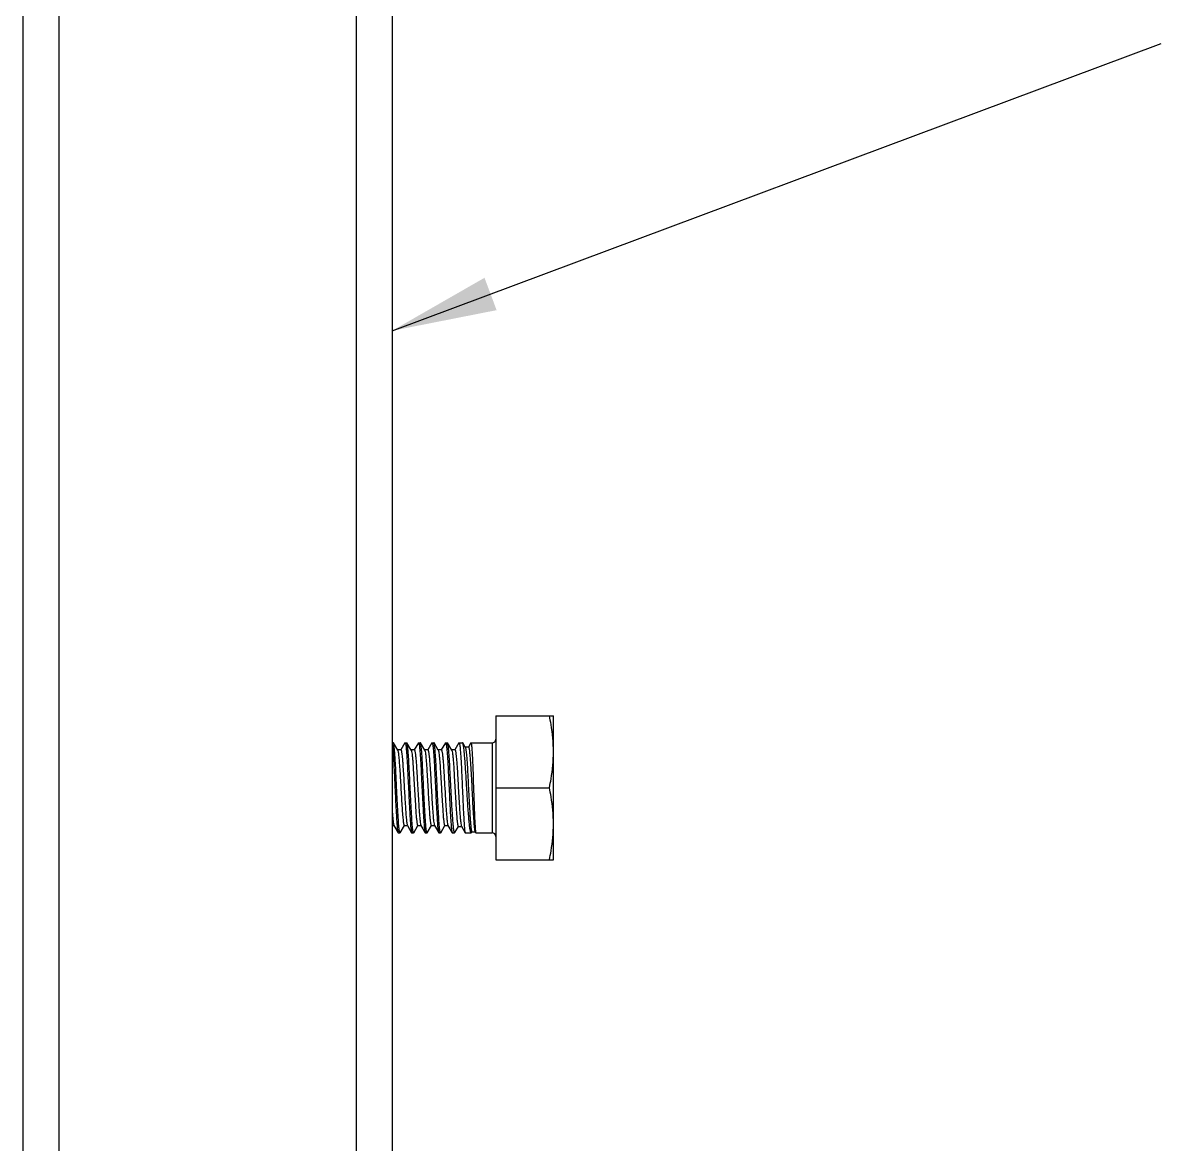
# Model space of a CAD drawing. Extents: x 1036631 to 1215829, y 649019 to 896649.
# Drawn here: x 1139699 to 1140782, y 798715 to 799782 of the extents above; entities that cross this region are included whole.
import ezdxf

# ---------------------------------------------------------------- set-up
doc = ezdxf.new("R2010")
doc.units = 0
doc.header["$LTSCALE"] = 1000
doc.header["$MEASUREMENT"] = 0
doc.styles.get("Standard").update_dxf_attribs({"font": 'gbenor.shx', "bigfont": 'gbcbig.shx'})
doc.dimstyles.get("Standard").update_dxf_attribs({"dimscale": 100, "dimtxt": 3.5, "dimasz": 1, "dimexe": 2.5, "dimexo": 3, "dimgap": 1.5, "dimtad": 1, "dimdec": 0, "dimzin": 0, "dimdsep": 46, "dimtxsty": 'Standard', "dimblk": 'ARCHTICK', "dimcen": 0.09, "dimadec": 0, "dimazin": 0, "dimtfac": 1, "dimtdec": 0, "dimtix": 1, "dimtmove": 2, "dimatfit": 3, "dimfxl": 1, "dimtolj": 1, "dimtzin": 0, "dimarcsym": 0})

# ---------------------------------------------------------------- blocks, each defined once
blk = doc.blocks.new('gfhhrryyfd')
at = {"linetype": 'Continuous'}
for p, q in [((3692961.7, -1749117), (3692961.7, -1751971.9)), ((3692996, -1749117), (3692996, -1751971.9)), ((3693278.8, -1749117), (3693278.8, -1751971.9)), ((3693313.1, -1749117), (3693313.1, -1751971.9)), ((3693411.7, -1750507.7), (3693411.7, -1750644.8)), ((3693411.7, -1750507.7), (3693466.6, -1750507.7)), ((3693466.6, -1750644.8), (3693466.6, -1750507.7)), ((3693313.1, -1750533.4), (3693314.2, -1750533.4)), ((3693325.3, -1750533.5), (3693325.5, -1750533.4)), ((3693325.5, -1750533.4), (3693327.1, -1750533.4)), ((3693327.2, -1750533.5), (3693327.1, -1750533.4)), ((3693338.2, -1750533.5), (3693338.3, -1750533.4)), ((3693338.3, -1750533.4), (3693339.9, -1750533.4)), ((3693340.1, -1750533.5), (3693339.9, -1750533.4)), ((3693351, -1750533.5), (3693351.2, -1750533.4)), ((3693351.2, -1750533.4), (3693352.8, -1750533.4)), ((3693353, -1750533.5), (3693352.8, -1750533.4)), ((3693363.9, -1750533.5), (3693364, -1750533.4)), ((3693364, -1750533.4), (3693365.7, -1750533.4)), ((3693365.9, -1750533.5), (3693365.7, -1750533.4)), ((3693376.7, -1750533.5), (3693376.9, -1750533.4)), ((3693376.9, -1750533.4), (3693380.1, -1750533.4)), ((3693380.4, -1750533.6), (3693380.1, -1750533.4)), ((3693388, -1750533.5), (3693385.7, -1750537.5)), ((3693388, -1750533.5), (3693388.1, -1750533.4)), ((3693388.1, -1750533.4), (3693408.3, -1750533.4)), ((3693408.3, -1750533.4), (3693408.3, -1750619.1)), ((3693318.4, -1750540.5), (3693314.4, -1750533.5)), ((3693321.4, -1750540.3), (3693318.3, -1750540.3)), ((3693325.3, -1750533.5), (3693321.3, -1750540.3)), ((3693331.3, -1750540.5), (3693327.2, -1750533.5)), ((3693334.3, -1750540.3), (3693331.2, -1750540.3)), ((3693338.2, -1750533.5), (3693334.2, -1750540.3)), ((3693344.1, -1750540.5), (3693340.1, -1750533.5)), ((3693347.2, -1750540.3), (3693344, -1750540.3)), ((3693351, -1750533.5), (3693347.1, -1750540.3)), ((3693357, -1750540.5), (3693353, -1750533.5)), ((3693360, -1750540.3), (3693356.9, -1750540.3)), ((3693357, -1750540.5), (3693357, -1750540.6)), ((3693363.9, -1750533.5), (3693359.9, -1750540.3)), ((3693369.9, -1750540.4), (3693365.9, -1750533.5)), ((3693372.9, -1750540.3), (3693369.8, -1750540.3)), ((3693376.7, -1750533.5), (3693372.8, -1750540.3)), ((3693382.7, -1750537.5), (3693380.4, -1750533.6)), ((3693385.8, -1750537.5), (3693382.7, -1750537.5)), ((3693382.7, -1750537.7), (3693382.7, -1750537.5)), ((3693385.7, -1750537.5), (3693385.7, -1750537.5)), ((3693411.7, -1750576.2), (3693462.7, -1750576.2)), ((3693313.1, -1750612.2), (3693314.9, -1750612.2)), ((3693314.8, -1750612), (3693318.9, -1750619)), ((3693318.9, -1750619), (3693319, -1750619.1)), ((3693319, -1750619.1), (3693320.6, -1750619.1)), ((3693320.8, -1750619), (3693320.6, -1750619.1)), ((3693320.8, -1750619), (3693324.8, -1750612.2)), ((3693324.7, -1750612.2), (3693327.8, -1750612.2)), ((3693327.7, -1750612), (3693331.7, -1750619)), ((3693331.7, -1750619), (3693331.9, -1750619.1)), ((3693331.9, -1750619.1), (3693333.5, -1750619.1)), ((3693333.7, -1750619), (3693333.5, -1750619.1)), ((3693333.7, -1750619), (3693337.6, -1750612.2)), ((3693337.5, -1750612.2), (3693340.6, -1750612.2)), ((3693340.5, -1750612), (3693344.6, -1750619)), ((3693344.6, -1750619), (3693344.7, -1750619.1)), ((3693344.7, -1750619.1), (3693346.4, -1750619.1)), ((3693346.5, -1750619), (3693346.4, -1750619.1)), ((3693346.5, -1750619), (3693350.5, -1750612.2)), ((3693350.4, -1750612.2), (3693353.5, -1750612.2)), ((3693353.4, -1750612), (3693357.4, -1750619)), ((3693357.4, -1750619), (3693357.6, -1750619.1)), ((3693357.6, -1750619.1), (3693359.2, -1750619.1)), ((3693359.4, -1750619), (3693359.2, -1750619.1)), ((3693359.4, -1750619), (3693363.3, -1750612.2)), ((3693363.2, -1750612.2), (3693366.3, -1750612.2)), ((3693366.1, -1750611.8), (3693366.2, -1750612)), ((3693366.2, -1750612), (3693370.3, -1750619)), ((3693370.3, -1750619), (3693370.5, -1750619.1)), ((3693370.5, -1750619.1), (3693372.6, -1750619.1)), ((3693372.8, -1750618.9), (3693372.6, -1750619.1)), ((3693372.8, -1750618.9), (3693376.2, -1750613.1)), ((3693376.1, -1750613.1), (3693379.2, -1750613.1)), ((3693379.1, -1750612.9), (3693382.7, -1750619)), ((3693382.7, -1750619), (3693382.8, -1750619.1)), ((3693382.8, -1750619.1), (3693388.3, -1750619.1)), ((3693388.6, -1750618.9), (3693388.3, -1750619.1)), ((3693388.6, -1750618.9), (3693389.1, -1750618.1)), ((3693389, -1750618.1), (3693392.1, -1750618.1)), ((3693392, -1750617.9), (3693392.7, -1750619)), ((3693392.7, -1750619), (3693392.8, -1750619.1)), ((3693392.8, -1750619.1), (3693408.3, -1750619.1)), ((3693411.7, -1750644.8), (3693466.6, -1750644.8))]:
    blk.add_line(p, q, dxfattribs=at)
for centre, start, end in [((3693408.3, -1750530), 270, 0), ((3693408.3, -1750622.5), 0, 90)]:
    blk.add_arc(centre, 3.43, start, end, dxfattribs=at)
for points, knots in [([(3693466.6, -1750542), (3693466.6, -1750533.3), (3693465.5, -1750521.8), (3693463.3, -1750510.5), (3693462.7, -1750507.7)], [0, 0, 0, 0, 0.749211, 1, 1, 1, 1]), ([(3693314.4, -1750533.5), (3693314.4, -1750533.5), (3693314.3, -1750533.4), (3693314.3, -1750533.4), (3693314.2, -1750533.4)], [0, 0, 0, 0, 0.33644, 1, 1, 1, 1]), ([(3693325.5, -1750533.4), (3693325.5, -1750533.4), (3693325.7, -1750533.5), (3693325.8, -1750534.1), (3693326.1, -1750535.3), (3693326.4, -1750537.3), (3693326.6, -1750540.1), (3693326.9, -1750543.6), (3693327.2, -1750547.7), (3693327.5, -1750552.4), (3693327.7, -1750555.7), (3693327.7, -1750557.4)], [0, 0, 0, 0, 0.007293, 0.021459, 0.073997, 0.159035, 0.275243, 0.420481, 0.591942, 0.786408, 1, 1, 1, 1]), ([(3693338.3, -1750533.4), (3693338.4, -1750533.4), (3693338.6, -1750533.7), (3693338.8, -1750534.3), (3693339, -1750535.4), (3693339.1, -1750536.8), (3693339.3, -1750538.6), (3693339.6, -1750541.7), (3693340, -1750546.3), (3693340.4, -1750552.7), (3693340.7, -1750560.1), (3693341.1, -1750568), (3693341.4, -1750573.5), (3693341.5, -1750576.2)], [0, 0, 0, 0, 0.006687, 0.021748, 0.045922, 0.079138, 0.121135, 0.17154, 0.295605, 0.446631, 0.618866, 0.805704, 1, 1, 1, 1]), ([(3693351.2, -1750533.4), (3693351.3, -1750533.4), (3693351.5, -1750533.7), (3693351.6, -1750534.3), (3693351.8, -1750535.4), (3693352, -1750536.8), (3693352.2, -1750538.6), (3693352.5, -1750541.7), (3693352.8, -1750546.3), (3693353.2, -1750552.7), (3693353.6, -1750560.1), (3693354, -1750568), (3693354.3, -1750573.5), (3693354.4, -1750576.2)], [0, 0, 0, 0, 0.006686, 0.021748, 0.045922, 0.079137, 0.121134, 0.171539, 0.2956, 0.446625, 0.618862, 0.805702, 1, 1, 1, 1]), ([(3693364, -1750533.4), (3693364.1, -1750533.4), (3693364.3, -1750533.7), (3693364.5, -1750534.3), (3693364.7, -1750535.4), (3693364.9, -1750536.8), (3693365.1, -1750538.6), (3693365.3, -1750541.7), (3693365.7, -1750546.3), (3693366.1, -1750552.7), (3693366.5, -1750560.1), (3693366.9, -1750568), (3693367.1, -1750573.5), (3693367.3, -1750576.2)], [0, 0, 0, 0, 0.006686, 0.021748, 0.045923, 0.079138, 0.121135, 0.171539, 0.295599, 0.446623, 0.618861, 0.805701, 1, 1, 1, 1]), ([(3693376.9, -1750533.4), (3693377, -1750533.4), (3693377.1, -1750533.7), (3693377.3, -1750534.3), (3693377.5, -1750535.4), (3693377.7, -1750536.8), (3693377.8, -1750538.6), (3693378.1, -1750541.7), (3693378.4, -1750546.3), (3693378.8, -1750552.7), (3693379.2, -1750560.1), (3693379.5, -1750568), (3693379.8, -1750573.5), (3693379.9, -1750576.2)], [0, 0, 0, 0, 0.006577, 0.021598, 0.045743, 0.078947, 0.120936, 0.171341, 0.295421, 0.446481, 0.618759, 0.805647, 1, 1, 1, 1]), ([(3693388.1, -1750533.4), (3693388.2, -1750533.4), (3693388.3, -1750533.8), (3693388.5, -1750534.3), (3693388.6, -1750535.4), (3693388.8, -1750536.8), (3693388.9, -1750538.6), (3693389.1, -1750541.7), (3693389.4, -1750546.3), (3693389.7, -1750552.7), (3693390, -1750560.1), (3693390.3, -1750568), (3693390.4, -1750573.5), (3693390.5, -1750576.2)], [0, 0, 0, 0, 0.006021, 0.020821, 0.044863, 0.078011, 0.119986, 0.170402, 0.294571, 0.445788, 0.618273, 0.805395, 1, 1, 1, 1]), ([(3693313.1, -1750534.9), (3693313.5, -1750536.8), (3693313.9, -1750541.9), (3693314.6, -1750551.1), (3693315.2, -1750563), (3693315.6, -1750571.7), (3693315.8, -1750576.2)], [0, 0, 0, 0, 0.140047, 0.370694, 0.667791, 1, 1, 1, 1]), ([(3693316.5, -1750557.4), (3693316.3, -1750554.4), (3693316.1, -1750550), (3693315.7, -1750544.4), (3693315.5, -1750541.1), (3693315.2, -1750538.2), (3693315, -1750536.1), (3693314.7, -1750534.6), (3693314.5, -1750533.8), (3693314.4, -1750533.5)], [0, 0, 0, 0, 0.384278, 0.548795, 0.691198, 0.809122, 0.900672, 0.964483, 1, 1, 1, 1]), ([(3693318.4, -1750540.5), (3693318.6, -1750540.7), (3693318.7, -1750541.4), (3693319, -1750542.7), (3693319.2, -1750544.6), (3693319.6, -1750548), (3693320, -1750553.4), (3693320.3, -1750557.9), (3693320.5, -1750560.5)], [0, 0, 0, 0, 0.038835, 0.104857, 0.1976, 0.315752, 0.620526, 1, 1, 1, 1]), ([(3693321.4, -1750540.3), (3693321.6, -1750540.3), (3693321.8, -1750540.9), (3693322.1, -1750541.9), (3693322.3, -1750543.7), (3693322.6, -1750546), (3693322.9, -1750548.9), (3693323.3, -1750553.8), (3693323.5, -1750557.7), (3693323.7, -1750560.5)], [0, 0, 0, 0, 0.022134, 0.075093, 0.160257, 0.276417, 0.421479, 0.592671, 1, 1, 1, 1]), ([(3693330.3, -1750576.2), (3693330, -1750571.1), (3693329.7, -1750563.5), (3693329.2, -1750553.8), (3693328.8, -1750547.5), (3693328.4, -1750542.3), (3693328.1, -1750538.2), (3693327.8, -1750535.6), (3693327.5, -1750534.2), (3693327.3, -1750533.7), (3693327.2, -1750533.5)], [0, 0, 0, 0, 0.363934, 0.530187, 0.678191, 0.802879, 0.899992, 0.966292, 0.987243, 1, 1, 1, 1]), ([(3693331.3, -1750540.5), (3693331.4, -1750540.7), (3693331.5, -1750541.1), (3693331.8, -1750542.4), (3693332.1, -1750544.7), (3693332.5, -1750548.4), (3693332.9, -1750553.1), (3693333.2, -1750558.6), (3693333.6, -1750564.7), (3693334, -1750571.3), (3693334.4, -1750578), (3693334.8, -1750584.7), (3693335.2, -1750591), (3693335.5, -1750596.9), (3693335.9, -1750602), (3693336.3, -1750606.1), (3693336.6, -1750608.9), (3693336.9, -1750610.6), (3693337.1, -1750611.4), (3693337.2, -1750611.9), (3693337.4, -1750612.2), (3693337.5, -1750612.2)], [0, 0, 0, 0, 0.007395, 0.019019, 0.054844, 0.106491, 0.172173, 0.249556, 0.335869, 0.428015, 0.522682, 0.616468, 0.706, 0.788063, 0.859716, 0.918399, 0.962047, 0.977755, 0.989231, 0.996485, 1, 1, 1, 1]), ([(3693334.3, -1750540.3), (3693334.4, -1750540.3), (3693334.6, -1750540.6), (3693334.7, -1750541.1), (3693334.9, -1750541.9), (3693335.2, -1750543.6), (3693335.5, -1750546.4), (3693335.9, -1750550.5), (3693336.3, -1750555.6), (3693336.6, -1750561.5), (3693337, -1750567.8), (3693337.4, -1750574.5), (3693337.8, -1750581.2), (3693338.2, -1750587.8), (3693338.6, -1750593.9), (3693338.9, -1750599.4), (3693339.3, -1750604.1), (3693339.7, -1750607.8), (3693340, -1750610.1), (3693340.3, -1750611.4), (3693340.4, -1750611.8), (3693340.5, -1750612)], [0, 0, 0, 0, 0.003516, 0.010771, 0.022251, 0.037961, 0.081618, 0.140314, 0.21198, 0.294058, 0.383605, 0.477402, 0.572078, 0.664229, 0.750542, 0.827917, 0.893586, 0.945213, 0.981012, 0.992619, 1, 1, 1, 1]), ([(3693343.1, -1750576.2), (3693342.9, -1750571.1), (3693342.5, -1750563.5), (3693342, -1750553.8), (3693341.7, -1750547.5), (3693341.3, -1750542.3), (3693340.9, -1750538.2), (3693340.6, -1750535.6), (3693340.3, -1750534.2), (3693340.2, -1750533.7), (3693340.1, -1750533.5)], [0, 0, 0, 0, 0.363936, 0.530191, 0.678194, 0.802878, 0.899991, 0.966291, 0.987243, 1, 1, 1, 1]), ([(3693344.1, -1750540.5), (3693344.2, -1750540.7), (3693344.4, -1750541.1), (3693344.7, -1750542.4), (3693345, -1750544.7), (3693345.4, -1750548.4), (3693345.7, -1750553.1), (3693346.1, -1750558.6), (3693346.5, -1750564.7), (3693346.9, -1750571.3), (3693347.3, -1750578), (3693347.6, -1750584.7), (3693348, -1750591), (3693348.4, -1750596.9), (3693348.8, -1750602), (3693349.1, -1750606.1), (3693349.5, -1750608.9), (3693349.8, -1750610.6), (3693349.9, -1750611.4), (3693350.1, -1750611.9), (3693350.3, -1750612.2), (3693350.4, -1750612.2)], [0, 0, 0, 0, 0.007397, 0.019019, 0.054844, 0.106491, 0.172173, 0.249556, 0.335869, 0.428015, 0.522683, 0.616468, 0.706, 0.788064, 0.859716, 0.918399, 0.962047, 0.977754, 0.989232, 0.996484, 1, 1, 1, 1]), ([(3693347.2, -1750540.3), (3693347.2, -1750540.3), (3693347.4, -1750540.6), (3693347.6, -1750541.1), (3693347.8, -1750541.9), (3693348, -1750543.6), (3693348.4, -1750546.4), (3693348.7, -1750550.5), (3693349.1, -1750555.6), (3693349.5, -1750561.5), (3693349.9, -1750567.8), (3693350.3, -1750574.5), (3693350.7, -1750581.2), (3693351, -1750587.8), (3693351.4, -1750593.9), (3693351.8, -1750599.4), (3693352.2, -1750604.1), (3693352.5, -1750607.8), (3693352.9, -1750610.1), (3693353.1, -1750611.4), (3693353.3, -1750611.8), (3693353.4, -1750612)], [0, 0, 0, 0, 0.003515, 0.010771, 0.022249, 0.037962, 0.081619, 0.140314, 0.21198, 0.294058, 0.383605, 0.477402, 0.572078, 0.664229, 0.750541, 0.827917, 0.893586, 0.945213, 0.981012, 0.992621, 1, 1, 1, 1]), ([(3693356, -1750576.2), (3693355.8, -1750571.1), (3693355.4, -1750563.5), (3693354.9, -1750553.8), (3693354.5, -1750547.5), (3693354.1, -1750542.3), (3693353.8, -1750538.2), (3693353.5, -1750535.6), (3693353.2, -1750534.2), (3693353, -1750533.7), (3693353, -1750533.5)], [0, 0, 0, 0, 0.363938, 0.530193, 0.678196, 0.802878, 0.89999, 0.96629, 0.987243, 1, 1, 1, 1]), ([(3693357, -1750540.6), (3693357.3, -1750541), (3693357.5, -1750542.4), (3693357.9, -1750545), (3693358.2, -1750548.8), (3693358.6, -1750553.5), (3693359, -1750559), (3693359.4, -1750565.1), (3693359.8, -1750571.7), (3693360.1, -1750578.4), (3693360.5, -1750585), (3693360.9, -1750591.3), (3693361.3, -1750597), (3693361.6, -1750602.1), (3693362, -1750606.2), (3693362.3, -1750609), (3693362.6, -1750610.6), (3693362.8, -1750611.4), (3693363, -1750611.9), (3693363.1, -1750612.2), (3693363.2, -1750612.2)], [0, 0, 0, 0, 0.020603, 0.057806, 0.110504, 0.176892, 0.254638, 0.340995, 0.432905, 0.527106, 0.620258, 0.709056, 0.790352, 0.861271, 0.919315, 0.962468, 0.977994, 0.989339, 0.996513, 1, 1, 1, 1]), ([(3693360, -1750540.3), (3693360.1, -1750540.3), (3693360.3, -1750540.6), (3693360.4, -1750541), (3693360.6, -1750541.8), (3693360.9, -1750543.5), (3693361.2, -1750546.2), (3693361.6, -1750550.3), (3693362, -1750555.2), (3693362.3, -1750560.9), (3693362.7, -1750567.1), (3693363.2, -1750575.9), (3693363.7, -1750584.6), (3693364.2, -1750593), (3693364.6, -1750598.5), (3693365, -1750603.3), (3693365.3, -1750607.1), (3693365.7, -1750609.8), (3693365.9, -1750611.3), (3693366.1, -1750611.8)], [0, 0, 0, 0, 0.003451, 0.010528, 0.02171, 0.037015, 0.079558, 0.136815, 0.206829, 0.287179, 0.375068, 0.467432, 0.652658, 0.739058, 0.81724, 0.884486, 0.938474, 0.977372, 1, 1, 1, 1]), ([(3693369.1, -1750576.2), (3693368.8, -1750571.1), (3693368.4, -1750563.5), (3693367.9, -1750553.8), (3693367.5, -1750547.6), (3693367.1, -1750542.3), (3693366.7, -1750538.2), (3693366.4, -1750535.6), (3693366.1, -1750534.2), (3693366, -1750533.7), (3693365.9, -1750533.5)], [0, 0, 0, 0, 0.36329, 0.529314, 0.6772, 0.8019, 0.899174, 0.965796, 0.986969, 1, 1, 1, 1]), ([(3693369.9, -1750540.4), (3693370, -1750540.6), (3693370.1, -1750541), (3693370.4, -1750542.3), (3693370.7, -1750544.8), (3693371.1, -1750548.5), (3693371.5, -1750553.3), (3693371.9, -1750558.9), (3693372.2, -1750565.1), (3693372.6, -1750571.8), (3693373, -1750578.6), (3693373.4, -1750585.4), (3693373.8, -1750591.8), (3693374.1, -1750597.7), (3693374.5, -1750602.8), (3693374.9, -1750607), (3693375.2, -1750609.9), (3693375.5, -1750611.5), (3693375.7, -1750612.4), (3693375.8, -1750612.8), (3693376, -1750613.1), (3693376.1, -1750613.1)], [0, 0, 0, 0, 0.007409, 0.01909, 0.055149, 0.107148, 0.173245, 0.251046, 0.337725, 0.430132, 0.524922, 0.618672, 0.708016, 0.789761, 0.861007, 0.919255, 0.962504, 0.978047, 0.989392, 0.996551, 1, 1, 1, 1]), ([(3693372.9, -1750540.3), (3693373, -1750540.3), (3693373.2, -1750540.5), (3693373.3, -1750541), (3693373.5, -1750541.9), (3693373.8, -1750543.6), (3693374.1, -1750546.5), (3693374.5, -1750550.7), (3693374.9, -1750555.9), (3693375.3, -1750561.9), (3693375.6, -1750568.3), (3693376, -1750575.1), (3693376.4, -1750581.9), (3693376.8, -1750588.6), (3693377.2, -1750594.8), (3693377.5, -1750600.3), (3693377.9, -1750605), (3693378.3, -1750608.7), (3693378.6, -1750611.1), (3693378.9, -1750612.3), (3693379, -1750612.8), (3693379.1, -1750612.9)], [0, 0, 0, 0, 0.003529, 0.010847, 0.022435, 0.038293, 0.08234, 0.141503, 0.213655, 0.296174, 0.386062, 0.480058, 0.574763, 0.666765, 0.752768, 0.829708, 0.894868, 0.945981, 0.981331, 0.99276, 1, 1, 1, 1]), ([(3693384.1, -1750576.2), (3693383.8, -1750571.1), (3693383.4, -1750563.6), (3693382.7, -1750554.1), (3693382.3, -1750547.8), (3693381.8, -1750542.6), (3693381.4, -1750538.4), (3693381, -1750535.7), (3693380.7, -1750534.3), (3693380.5, -1750533.8), (3693380.4, -1750533.6)], [0, 0, 0, 0, 0.359931, 0.524763, 0.672002, 0.796741, 0.894844, 0.963163, 0.985535, 1, 1, 1, 1]), ([(3693382.7, -1750537.7), (3693382.8, -1750537.8), (3693383, -1750538.3), (3693383.3, -1750539.8), (3693383.6, -1750542.5), (3693384, -1750546.6), (3693384.4, -1750551.9), (3693384.8, -1750558.2), (3693385.2, -1750565.2), (3693385.5, -1750572.6), (3693385.9, -1750580.2), (3693386.3, -1750587.7), (3693386.7, -1750594.8), (3693387.1, -1750601.2), (3693387.4, -1750606.9), (3693387.8, -1750611.5), (3693388.1, -1750614.6), (3693388.4, -1750616.4), (3693388.6, -1750617.3), (3693388.7, -1750617.8), (3693388.9, -1750618.1), (3693389, -1750618.1)], [0, 0, 0, 0, 0.007107, 0.018639, 0.0548, 0.107312, 0.174177, 0.252841, 0.34033, 0.433375, 0.528546, 0.622381, 0.711512, 0.792794, 0.863403, 0.920942, 0.963521, 0.978774, 0.989867, 0.996808, 1, 1, 1, 1]), ([(3693385.8, -1750537.5), (3693385.9, -1750537.5), (3693386.1, -1750537.8), (3693386.2, -1750538.4), (3693386.4, -1750539.3), (3693386.7, -1750541.3), (3693387, -1750544.6), (3693387.4, -1750549.4), (3693387.8, -1750555.2), (3693388.2, -1750561.9), (3693388.6, -1750569.1), (3693389, -1750576.7), (3693389.4, -1750584.2), (3693389.7, -1750591.6), (3693390.1, -1750598.4), (3693390.5, -1750604.4), (3693390.9, -1750609.5), (3693391.2, -1750613.4), (3693391.5, -1750616), (3693391.8, -1750617.3), (3693392, -1750617.8), (3693392, -1750617.9)], [0, 0, 0, 0, 0.00344, 0.010899, 0.022787, 0.039077, 0.08427, 0.144807, 0.218371, 0.302169, 0.393053, 0.48765, 0.582499, 0.674175, 0.759417, 0.835242, 0.899047, 0.9487, 0.982621, 0.993382, 1, 1, 1, 1]), ([(3693462.7, -1750576.2), (3693463.3, -1750573.4), (3693465.5, -1750562.1), (3693466.6, -1750550.6), (3693466.6, -1750542)], [0, 0, 0, 0, 0.250789, 1, 1, 1, 1]), ([(3693317.4, -1750576.2), (3693317.3, -1750574.6), (3693317, -1750568.4), (3693316.7, -1750562.1), (3693316.5, -1750557.4)], [0, 0, 0, 0, 0.258222, 1, 1, 1, 1]), ([(3693320.5, -1750560.5), (3693320.7, -1750563.3), (3693321, -1750569.2), (3693321.5, -1750578.1), (3693322, -1750586.8), (3693322.5, -1750594.9), (3693323, -1750600.9), (3693323.3, -1750605.1), (3693323.6, -1750607.5), (3693323.8, -1750609.4), (3693324.1, -1750610.9), (3693324.3, -1750611.7), (3693324.5, -1750612.2), (3693324.7, -1750612.2)], [0, 0, 0, 0, 0.165501, 0.339784, 0.511803, 0.670616, 0.80615, 0.862438, 0.909852, 0.947659, 0.975319, 0.992557, 1, 1, 1, 1]), ([(3693323.7, -1750560.5), (3693324.1, -1750566.1), (3693324.5, -1750574.5), (3693325.2, -1750585.6), (3693325.7, -1750593.4), (3693326.1, -1750600.3), (3693326.5, -1750605.2), (3693326.9, -1750608.3), (3693327.1, -1750610), (3693327.4, -1750611.2), (3693327.5, -1750611.8), (3693327.7, -1750612)], [0, 0, 0, 0, 0.324453, 0.489839, 0.64461, 0.779868, 0.887864, 0.929656, 0.962499, 0.985988, 1, 1, 1, 1]), ([(3693327.7, -1750557.4), (3693327.8, -1750558.9), (3693328.1, -1750565.2), (3693328.4, -1750571.5), (3693328.7, -1750576.2)], [0, 0, 0, 0, 0.238495, 1, 1, 1, 1]), ([(3693315.8, -1750576.2), (3693316.1, -1750581.4), (3693316.4, -1750589), (3693316.9, -1750598.7), (3693317.3, -1750605), (3693317.7, -1750610.2), (3693318, -1750614.3), (3693318.3, -1750616.9), (3693318.6, -1750618.3), (3693318.8, -1750618.8), (3693318.9, -1750619)], [0, 0, 0, 0, 0.363997, 0.530272, 0.678287, 0.802974, 0.90007, 0.966338, 0.987267, 1, 1, 1, 1]), ([(3693320.6, -1750619.1), (3693320.5, -1750619.1), (3693320.4, -1750618.8), (3693320.2, -1750618.2), (3693320, -1750617.1), (3693319.8, -1750615.7), (3693319.6, -1750613.9), (3693319.3, -1750610.8), (3693319, -1750606.2), (3693318.6, -1750599.8), (3693318.2, -1750592.4), (3693317.8, -1750584.5), (3693317.6, -1750579), (3693317.4, -1750576.2)], [0, 0, 0, 0, 0.006687, 0.021749, 0.045924, 0.07914, 0.121138, 0.171544, 0.295611, 0.44664, 0.618872, 0.805705, 1, 1, 1, 1]), ([(3693328.7, -1750576.2), (3693328.9, -1750581.4), (3693329.3, -1750589), (3693329.8, -1750598.7), (3693330.2, -1750605), (3693330.5, -1750610.2), (3693330.9, -1750614.3), (3693331.2, -1750616.9), (3693331.5, -1750618.3), (3693331.6, -1750618.8), (3693331.7, -1750619)], [0, 0, 0, 0, 0.363992, 0.530264, 0.678281, 0.802969, 0.900068, 0.966337, 0.987267, 1, 1, 1, 1]), ([(3693333.5, -1750619.1), (3693333.4, -1750619.1), (3693333.2, -1750618.8), (3693333.1, -1750618.2), (3693332.9, -1750617.1), (3693332.7, -1750615.7), (3693332.5, -1750613.9), (3693332.2, -1750610.8), (3693331.9, -1750606.2), (3693331.5, -1750599.8), (3693331.1, -1750592.4), (3693330.7, -1750584.5), (3693330.4, -1750579), (3693330.3, -1750576.2)], [0, 0, 0, 0, 0.006687, 0.02175, 0.045925, 0.079141, 0.121139, 0.171544, 0.29561, 0.446639, 0.618874, 0.805705, 1, 1, 1, 1]), ([(3693341.5, -1750576.2), (3693341.8, -1750581.4), (3693342.1, -1750589), (3693342.7, -1750598.7), (3693343, -1750605), (3693343.4, -1750610.2), (3693343.8, -1750614.3), (3693344.1, -1750616.9), (3693344.4, -1750618.3), (3693344.5, -1750618.8), (3693344.6, -1750619)], [0, 0, 0, 0, 0.36399, 0.530265, 0.678283, 0.80297, 0.900067, 0.966336, 0.987267, 1, 1, 1, 1]), ([(3693346.4, -1750619.1), (3693346.3, -1750619.1), (3693346.1, -1750618.8), (3693345.9, -1750618.2), (3693345.7, -1750617.1), (3693345.5, -1750615.7), (3693345.3, -1750613.9), (3693345.1, -1750610.8), (3693344.7, -1750606.2), (3693344.3, -1750599.8), (3693343.9, -1750592.4), (3693343.5, -1750584.5), (3693343.3, -1750579), (3693343.1, -1750576.2)], [0, 0, 0, 0, 0.006687, 0.02175, 0.045926, 0.079142, 0.121139, 0.171543, 0.295606, 0.446635, 0.618871, 0.805705, 1, 1, 1, 1]), ([(3693354.4, -1750576.2), (3693354.6, -1750581.4), (3693355, -1750589), (3693355.5, -1750598.7), (3693355.9, -1750605), (3693356.2, -1750610.2), (3693356.6, -1750614.3), (3693356.9, -1750616.9), (3693357.2, -1750618.3), (3693357.3, -1750618.8), (3693357.4, -1750619)], [0, 0, 0, 0, 0.363992, 0.53027, 0.678287, 0.802972, 0.900066, 0.966335, 0.987267, 1, 1, 1, 1]), ([(3693359.2, -1750619.1), (3693359.1, -1750619.1), (3693358.9, -1750618.8), (3693358.8, -1750618.2), (3693358.6, -1750617.1), (3693358.4, -1750615.7), (3693358.2, -1750613.9), (3693357.9, -1750610.8), (3693357.6, -1750606.2), (3693357.2, -1750599.8), (3693356.8, -1750592.4), (3693356.4, -1750584.5), (3693356.1, -1750579), (3693356, -1750576.2)], [0, 0, 0, 0, 0.006687, 0.021749, 0.045924, 0.07914, 0.121137, 0.17154, 0.295601, 0.446627, 0.618864, 0.805703, 1, 1, 1, 1]), ([(3693367.3, -1750576.2), (3693367.5, -1750581.4), (3693367.9, -1750589), (3693368.4, -1750598.7), (3693368.7, -1750605), (3693369.1, -1750610.2), (3693369.5, -1750614.3), (3693369.8, -1750616.9), (3693370.1, -1750618.3), (3693370.2, -1750618.8), (3693370.3, -1750619)], [0, 0, 0, 0, 0.363998, 0.530276, 0.678291, 0.802973, 0.900067, 0.966336, 0.987267, 1, 1, 1, 1]), ([(3693372.6, -1750619.1), (3693372.5, -1750619.1), (3693372.3, -1750618.8), (3693372.1, -1750618.2), (3693371.9, -1750617.1), (3693371.6, -1750615), (3693371.2, -1750611.4), (3693370.8, -1750606.2), (3693370.4, -1750599.8), (3693369.9, -1750592.4), (3693369.5, -1750584.5), (3693369.2, -1750579), (3693369.1, -1750576.2)], [0, 0, 0, 0, 0.007081, 0.022303, 0.046557, 0.07981, 0.172207, 0.296205, 0.44712, 0.619207, 0.805877, 1, 1, 1, 1]), ([(3693379.9, -1750576.2), (3693380.1, -1750581.5), (3693380.5, -1750589.1), (3693380.9, -1750598.8), (3693381.3, -1750605.1), (3693381.6, -1750610.4), (3693381.9, -1750614.1), (3693382.1, -1750616.3), (3693382.3, -1750617.6), (3693382.5, -1750618.4), (3693382.6, -1750618.9), (3693382.7, -1750619)], [0, 0, 0, 0, 0.366142, 0.533181, 0.681612, 0.806274, 0.90284, 0.939518, 0.968031, 0.988196, 1, 1, 1, 1]), ([(3693388.3, -1750619.1), (3693388.2, -1750619.1), (3693388, -1750618.8), (3693387.8, -1750618.2), (3693387.5, -1750617.1), (3693387.1, -1750615), (3693386.7, -1750611.4), (3693386.2, -1750606.2), (3693385.7, -1750599.8), (3693385.1, -1750592.4), (3693384.6, -1750584.5), (3693384.3, -1750579), (3693384.1, -1750576.2)], [0, 0, 0, 0, 0.007835, 0.023392, 0.047821, 0.08116, 0.173569, 0.297436, 0.448123, 0.619913, 0.806242, 1, 1, 1, 1]), ([(3693390.5, -1750576.2), (3693390.6, -1750578.9), (3693390.8, -1750584.2), (3693391.1, -1750591.9), (3693391.4, -1750599.1), (3693391.6, -1750605.4), (3693391.9, -1750610.6), (3693392.1, -1750614.3), (3693392.3, -1750616.6), (3693392.4, -1750617.7), (3693392.5, -1750618.5), (3693392.6, -1750618.9), (3693392.7, -1750619)], [0, 0, 0, 0, 0.188442, 0.370144, 0.538605, 0.687798, 0.812406, 0.907981, 0.943781, 0.971161, 0.989909, 1, 1, 1, 1]), ([(3693466.6, -1750610.5), (3693466.6, -1750601.9), (3693465.5, -1750590.4), (3693463.3, -1750579.1), (3693462.7, -1750576.2)], [0, 0, 0, 0, 0.749211, 1, 1, 1, 1]), ([(3693313.1, -1750598.2), (3693313.3, -1750600), (3693313.5, -1750603.2), (3693313.9, -1750607.3), (3693314.2, -1750609.9), (3693314.6, -1750611.3), (3693314.7, -1750611.8), (3693314.8, -1750612)], [0, 0, 0, 0, 0.381828, 0.682922, 0.89127, 0.958208, 1, 1, 1, 1]), ([(3693462.7, -1750644.8), (3693463.3, -1750642), (3693465.5, -1750630.7), (3693466.6, -1750619.2), (3693466.6, -1750610.5)], [0, 0, 0, 0, 0.250789, 1, 1, 1, 1])]:
    blk.add_open_spline(points, degree=3, knots=knots, dxfattribs=at)
blk.add_leader([(3693313.1, -1750141.5), (3694044.8, -1749868.1)], dimstyle='Standard', override={"dimgap": 20, "dimtad": 0})

msp = doc.modelspace()

# ---------------------------------------------------------------- block references
at = {"lineweight": -3, "xscale": 0.9999959487468004, "yscale": 0.999995949678123, "zscale": 0.9999959495959999}
msp.add_blockref('gfhhrryyfd', (-2553248, 2549623.7), dxfattribs=at)

doc.saveas('drawing.dxf')
